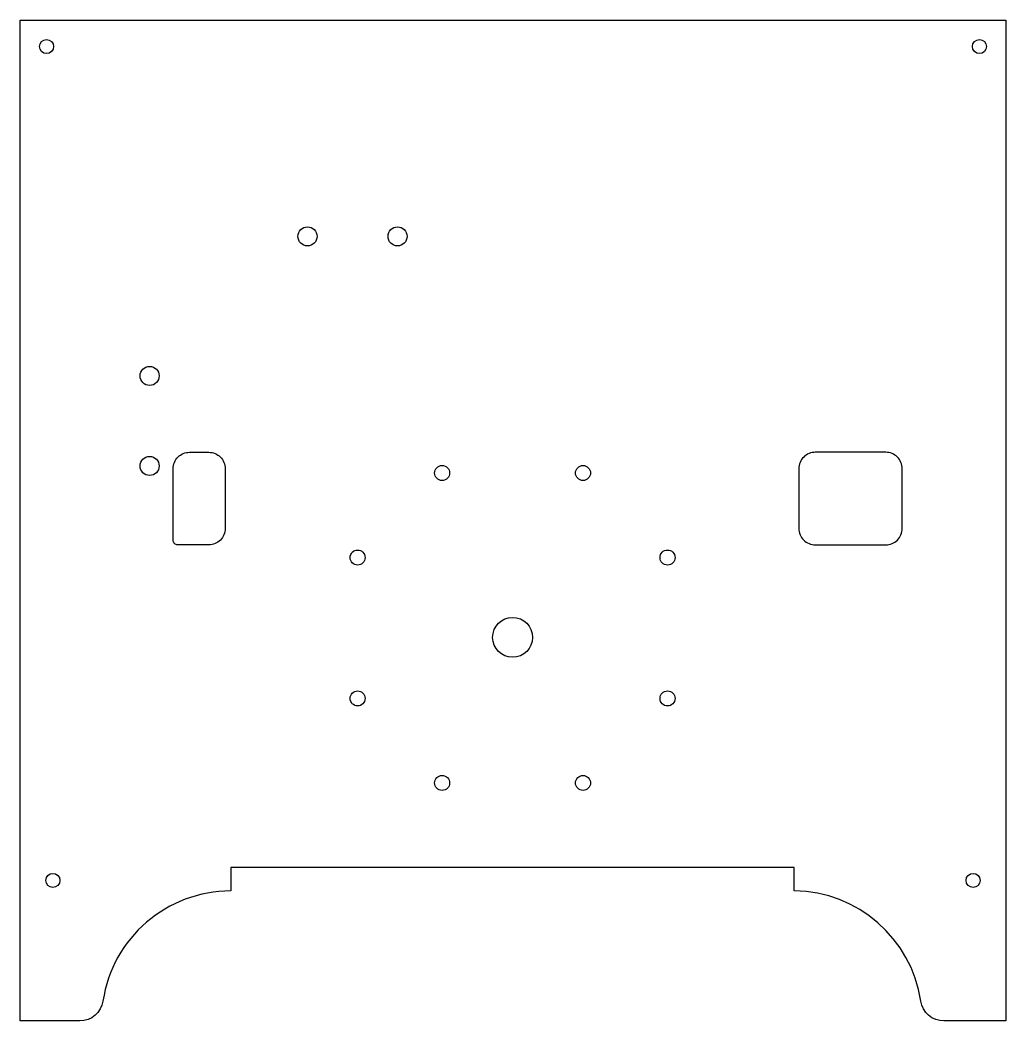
# Model space of a CAD drawing. Header units: millimetres. Extents: x -105 to 105, y -86 to 127.
import ezdxf

# ---------------------------------------------------------------- set-up
doc = ezdxf.new("R2010")
doc.units = ezdxf.units.MM
doc.layers.get('0').update_dxf_attribs({"linetype": 'CONTINUOUS'})

msp = doc.modelspace()

# ---------------------------------------------------------------- linework, layer by layer
for points in [[(-105, 127.39), (105, 127.39), (105, -85.77), (91.79, -85.77, -0.371), (86.85, -81.52, 0.367954), (59.91, -58.08), (59.91, -58.08), (59.91, -53.08, 0.004922), (59.31, -53.08), (-59.31, -53.08, 0.006501), (-60.09, -53.09), (-60.09, -58.08, 0.371045), (-87.33, -81.52, -0.371045), (-92.28, -85.77), (-105, -85.77)], [(-61.29, 19.12, -0.414214), (-64.79, 15.62), (-71.39, 15.62, -0.414214), (-72.39, 16.62), (-72.39, 31.84, -0.414214), (-68.89, 35.34), (-64.79, 35.34, -0.414214), (-61.29, 31.84)], [(79.39, 35.34), (64.39, 35.34, 0.414214), (60.89, 31.84), (60.89, 19.12, 0.414214), (64.39, 15.62), (79.39, 15.62, 0.414214), (82.89, 19.12), (82.89, 31.84, 0.414214)]]:
    msp.add_lwpolyline(points, format="xyb", close=True)
for centre, radius in [((-99.34, 121.73), 1.5), ((99.34, 121.73), 1.5), ((-43.77, 81.32), 2.03), ((-24.59, 81.32), 2.03), ((-77.39, 51.6), 2.03), ((-77.39, 32.42), 2.03), ((-15.09, 30.92), 1.6), ((14.91, 30.92), 1.6), ((-33.09, 12.92), 1.6), ((32.91, 12.92), 1.6), ((-0.09, -4.08), 4.25), ((-33.09, -17.08), 1.6), ((32.91, -17.08), 1.6), ((-15.09, -35.08), 1.6), ((14.91, -35.08), 1.6), ((-98, -55.83), 1.5), ((98, -55.83), 1.5)]:
    msp.add_circle(centre, radius)

doc.saveas('drawing.dxf')
